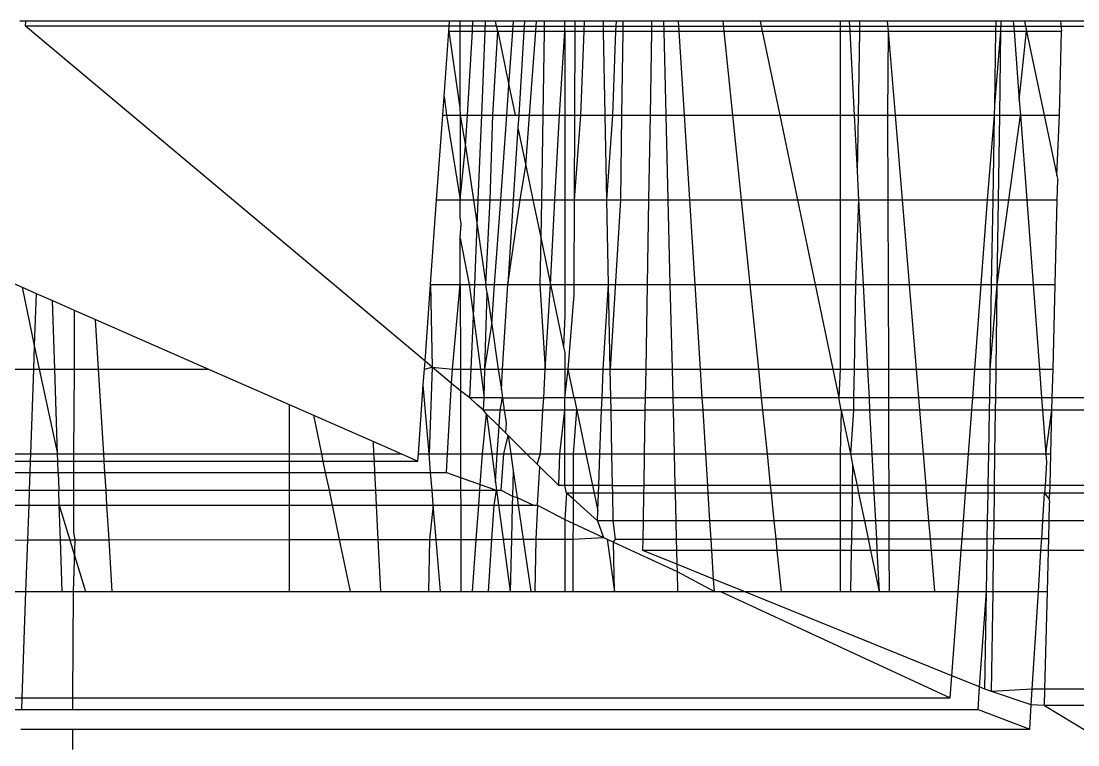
# Model space of a CAD drawing. Extents: x -24961 to 905641, y -154323 to 635957.
# Drawn here: x 396170.37 to 396178.18, y -143409.03 to -143403.68 of the extents above; entities that cross this region are included whole.
import ezdxf

# ---------------------------------------------------------------- set-up
doc = ezdxf.new("R2010")
doc.units = 0
doc.header["$LTSCALE"] = 1000
doc.header["$MEASUREMENT"] = 0

msp = doc.modelspace()

# ---------------------------------------------------------------- linework, layer by layer
for p, q in [((396170.4027, -143403.6787), (396170.3585, -143403.6787)), ((396170.4013, -143403.716), (396170.4027, -143403.6787)), ((396173.3529, -143406.1929), (396170.4013, -143403.716)), ((396173.6103, -143403.716), (396170.4013, -143403.716)), ((396173.534, -143403.6787), (396170.4027, -143403.6787)), ((396173.5285, -143403.7541), (396173.534, -143403.6787)), ((396173.6103, -143403.6787), (396173.534, -143403.6787)), ((396173.7074, -143403.6787), (396173.6103, -143403.6787)), ((396173.6103, -143403.6787), (396173.6103, -143403.716)), ((396173.6103, -143403.716), (396173.6104, -143403.7541)), ((396173.8823, -143403.716), (396173.6103, -143403.716)), ((396173.703, -143403.7541), (396173.7074, -143403.6787)), ((396173.801, -143403.6787), (396173.7074, -143403.6787)), ((396173.7979, -143403.754), (396173.801, -143403.6787)), ((396173.8746, -143403.6787), (396173.801, -143403.6787)), ((396173.8823, -143403.716), (396173.8746, -143403.6787)), ((396174.0073, -143403.6787), (396173.8746, -143403.6787)), ((396173.8903, -143403.754), (396173.8823, -143403.716)), ((396173.8823, -143403.716), (396199.0564, -143403.716)), ((396174.0019, -143403.7539), (396174.0073, -143403.6787)), ((396174.0889, -143403.6787), (396174.0073, -143403.6787)), ((396174.0889, -143403.6787), (396174.0841, -143403.7539)), ((396174.1778, -143403.6787), (396174.0889, -143403.6787)), ((396174.1721, -143403.7539), (396174.1778, -143403.6787)), ((396174.2343, -143403.6787), (396174.1778, -143403.6787)), ((396174.2343, -143403.6787), (396174.2331, -143403.7538)), ((396174.3855, -143403.6787), (396174.2343, -143403.6787)), ((396174.4623, -143403.6787), (396174.3855, -143403.6787)), ((396174.3855, -143403.7538), (396174.3855, -143403.6787)), ((396174.462, -143403.7538), (396174.4623, -143403.6787)), ((396174.5318, -143403.6787), (396174.4623, -143403.6787)), ((396174.529, -143403.7537), (396174.5318, -143403.6787)), ((396174.6711, -143403.6787), (396174.5318, -143403.6787)), ((396174.767, -143403.6787), (396174.6711, -143403.6787)), ((396174.6725, -143403.7537), (396174.6711, -143403.6787)), ((396174.7642, -143403.7536), (396174.767, -143403.6787)), ((396174.8161, -143403.6787), (396174.767, -143403.6787)), ((396174.8161, -143403.6787), (396174.815, -143403.7536)), ((396175.0302, -143403.6787), (396174.8161, -143403.6787)), ((396175.0289, -143403.7535), (396175.0302, -143403.6787)), ((396175.1155, -143403.6787), (396175.0302, -143403.6787)), ((396175.2265, -143403.6787), (396175.1155, -143403.6787)), ((396175.1155, -143403.6787), (396175.1174, -143403.7535)), ((396175.557, -143403.6787), (396175.2265, -143403.6787)), ((396175.2312, -143403.7534), (396175.2265, -143403.6787)), ((396175.8294, -143403.6787), (396175.557, -143403.6787)), ((396175.5646, -143403.7533), (396175.557, -143403.6787)), ((396176.4218, -143403.6787), (396175.8294, -143403.6787)), ((396175.8294, -143403.6787), (396175.845, -143403.7532)), ((396176.489, -143403.6787), (396176.4218, -143403.6787)), ((396176.4218, -143403.6787), (396176.4218, -143403.753)), ((396176.5642, -143403.6787), (396176.489, -143403.6787)), ((396176.489, -143403.6787), (396176.4928, -143403.7529)), ((396176.5642, -143403.6787), (396176.563, -143403.7529)), ((396176.7697, -143403.6787), (396176.5642, -143403.6787)), ((396177.5739, -143403.6787), (396176.7697, -143403.6787)), ((396176.7697, -143403.6787), (396176.7758, -143403.7528)), ((396177.5727, -143403.7525), (396177.5739, -143403.6787)), ((396177.61, -143403.6787), (396177.5739, -143403.6787)), ((396177.6089, -143403.7525), (396177.61, -143403.6787)), ((396177.7008, -143403.6787), (396177.61, -143403.6787)), ((396177.7842, -143403.6787), (396177.7008, -143403.6787)), ((396177.7008, -143403.6787), (396177.7064, -143403.7524)), ((396177.7842, -143403.6787), (396177.7996, -143403.7524)), ((396178.0492, -143403.6787), (396177.7842, -143403.6787)), ((396178.0492, -143403.6787), (396178.0578, -143403.7523)), ((396199.0136, -143403.6787), (396178.0492, -143403.6787)), ((396173.4938, -143404.2362), (396173.5285, -143403.7541)), ((396173.5285, -143403.7541), (396173.6104, -143403.7541)), ((396173.5285, -143403.7541), (396173.6114, -143404.3196)), ((396173.6104, -143403.7541), (396173.703, -143403.7541)), ((396173.6104, -143403.7541), (396173.6114, -143404.3196)), ((396173.6666, -143404.3731), (396173.703, -143403.7541)), ((396173.703, -143403.7541), (396173.7979, -143403.754)), ((396173.7722, -143404.3731), (396173.7979, -143403.754)), ((396173.7979, -143403.754), (396173.8903, -143403.754)), ((396173.853, -143404.3731), (396173.8903, -143403.754)), ((396173.8903, -143403.754), (396174.0019, -143403.7539)), ((396173.8903, -143403.754), (396173.9733, -143404.152)), ((396173.9733, -143404.152), (396174.0019, -143403.7539)), ((396174.0019, -143403.7539), (396174.0841, -143403.7539)), ((396174.0841, -143403.7539), (396174.0451, -143404.3731)), ((396174.0841, -143403.7539), (396174.1721, -143403.7539)), ((396174.1252, -143404.3731), (396174.1721, -143403.7539)), ((396174.1721, -143403.7539), (396174.2331, -143403.7538)), ((396174.2331, -143403.7538), (396174.223, -143404.3731)), ((396174.2331, -143403.7538), (396174.3855, -143403.7538)), ((396174.3467, -143404.3731), (396174.3855, -143403.7538)), ((396174.3855, -143403.7538), (396174.462, -143403.7538)), ((396174.3855, -143403.7538), (396174.3855, -143404.3731)), ((396174.4599, -143404.3731), (396174.462, -143403.7538)), ((396174.462, -143403.7538), (396174.529, -143403.7537)), ((396174.5055, -143404.3731), (396174.529, -143403.7537)), ((396174.529, -143403.7537), (396174.6725, -143403.7537)), ((396174.6725, -143403.7537), (396174.7642, -143403.7536)), ((396174.6848, -143404.3731), (396174.6725, -143403.7537)), ((396174.7407, -143404.3731), (396174.7642, -143403.7536)), ((396174.7642, -143403.7536), (396174.815, -143403.7536)), ((396174.815, -143403.7536), (396174.806, -143404.3731)), ((396174.815, -143403.7536), (396175.0289, -143403.7535)), ((396175.0184, -143404.3731), (396175.0289, -143403.7535)), ((396175.0289, -143403.7535), (396175.1174, -143403.7535)), ((396175.1174, -143403.7535), (396175.2312, -143403.7534)), ((396175.1174, -143403.7535), (396175.1326, -143404.3731)), ((396175.2312, -143403.7534), (396175.5646, -143403.7533)), ((396175.2702, -143404.3731), (396175.2312, -143403.7534)), ((396175.5646, -143403.7533), (396175.845, -143403.7532)), ((396175.6278, -143404.3731), (396175.5646, -143403.7533)), ((396175.845, -143403.7532), (396176.4218, -143403.753)), ((396175.845, -143403.7532), (396175.9743, -143404.3731)), ((396176.4218, -143403.753), (396176.4928, -143403.7529)), ((396176.4218, -143403.753), (396176.4218, -143404.3731)), ((396176.4928, -143403.7529), (396176.5252, -143404.3731)), ((396176.4928, -143403.7529), (396176.563, -143403.7529)), ((396176.563, -143403.7529), (396176.5534, -143404.3731)), ((396176.563, -143403.7529), (396176.7758, -143403.7528)), ((396176.7758, -143403.7528), (396176.7719, -143404.3731)), ((396176.7758, -143403.7528), (396177.5727, -143403.7525)), ((396176.7758, -143403.7528), (396176.827, -143404.3731)), ((396177.5634, -143404.3004), (396177.5727, -143403.7525)), ((396177.5634, -143404.3004), (396177.6089, -143403.7525)), ((396177.5727, -143403.7525), (396177.6089, -143403.7525)), ((396177.6003, -143404.3731), (396177.6089, -143403.7525)), ((396177.6089, -143403.7525), (396177.7064, -143403.7524)), ((396177.7064, -143403.7524), (396177.7448, -143404.263)), ((396177.7064, -143403.7524), (396177.7996, -143403.7524)), ((396177.7448, -143404.263), (396177.7996, -143403.7524)), ((396177.7996, -143403.7524), (396178.0578, -143403.7523)), ((396177.7996, -143403.7524), (396177.9291, -143404.3731)), ((396178.0421, -143404.3731), (396178.0578, -143403.7523)), ((396173.9574, -143404.3731), (396173.9733, -143404.152)), ((396173.9733, -143404.152), (396174.0194, -143404.3731)), ((396173.484, -143404.3731), (396173.4938, -143404.2362)), ((396173.4938, -143404.2362), (396173.5121, -143404.3731)), ((396177.7448, -143404.263), (396177.7531, -143404.3731)), ((396173.6114, -143404.3196), (396173.6115, -143404.3731)), ((396177.5621, -143404.3731), (396177.5634, -143404.3004)), ((396173.4389, -143404.9995), (396173.484, -143404.3731)), ((396173.484, -143404.3731), (396173.5121, -143404.3731)), ((396173.5121, -143404.3731), (396173.6115, -143404.3731)), ((396173.5121, -143404.3731), (396173.6126, -143404.9995)), ((396173.6115, -143404.3731), (396173.6666, -143404.3731)), ((396173.6115, -143404.3731), (396173.6126, -143404.9995)), ((396173.6115, -143404.3731), (396173.653, -143404.6039)), ((396173.653, -143404.6039), (396173.6666, -143404.3731)), ((396173.6666, -143404.3731), (396173.7722, -143404.3731)), ((396173.7461, -143404.9995), (396173.7722, -143404.3731)), ((396173.7722, -143404.3731), (396173.853, -143404.3731)), ((396173.8335, -143404.9995), (396173.853, -143404.3731)), ((396173.853, -143404.3731), (396173.9574, -143404.3731)), ((396173.9123, -143404.9995), (396173.9574, -143404.3731)), ((396173.9574, -143404.3731), (396174.0194, -143404.3731)), ((396174.0194, -143404.3731), (396174.0451, -143404.3731)), ((396174.0451, -143404.3731), (396174.0391, -143404.4676)), ((396174.0451, -143404.3731), (396174.1252, -143404.3731)), ((396174.0971, -143404.7453), (396174.1252, -143404.3731)), ((396174.1252, -143404.3731), (396174.223, -143404.3731)), ((396174.223, -143404.3731), (396174.2128, -143404.9995)), ((396174.223, -143404.3731), (396174.3467, -143404.3731)), ((396174.3117, -143404.9995), (396174.3467, -143404.3731)), ((396174.3467, -143404.3731), (396174.3855, -143404.3731)), ((396174.3855, -143404.3731), (396174.4599, -143404.3731)), ((396174.3855, -143404.3731), (396174.3855, -143404.9995)), ((396174.4577, -143404.9995), (396174.4599, -143404.3731)), ((396174.4577, -143404.9995), (396174.5055, -143404.3731)), ((396174.4599, -143404.3731), (396174.5055, -143404.3731)), ((396174.5055, -143404.3731), (396174.6848, -143404.3731)), ((396174.6848, -143404.3731), (396174.7407, -143404.3731)), ((396174.6972, -143404.9995), (396174.6848, -143404.3731)), ((396174.6972, -143404.9995), (396174.7407, -143404.3731)), ((396174.7407, -143404.3731), (396174.806, -143404.3731)), ((396174.806, -143404.3731), (396174.7968, -143404.9995)), ((396174.806, -143404.3731), (396175.0184, -143404.3731)), ((396175.0077, -143404.9995), (396175.0184, -143404.3731)), ((396175.0184, -143404.3731), (396175.1326, -143404.3731)), ((396175.1326, -143404.3731), (396175.2702, -143404.3731)), ((396175.1326, -143404.3731), (396175.148, -143404.9995)), ((396175.2702, -143404.3731), (396175.6278, -143404.3731)), ((396175.3096, -143404.9995), (396175.2702, -143404.3731)), ((396175.6278, -143404.3731), (396175.9743, -143404.3731)), ((396175.6916, -143404.9995), (396175.6278, -143404.3731)), ((396175.9743, -143404.3731), (396176.4218, -143404.3731)), ((396175.9743, -143404.3731), (396176.1049, -143404.9995)), ((396176.4218, -143404.3731), (396176.5252, -143404.3731)), ((396176.4218, -143404.3731), (396176.4218, -143404.9995)), ((396176.5252, -143404.3731), (396176.5534, -143404.3731)), ((396176.5252, -143404.3731), (396176.5469, -143404.7882)), ((396176.5534, -143404.3731), (396176.5469, -143404.7882)), ((396176.5534, -143404.3731), (396176.7719, -143404.3731)), ((396176.7719, -143404.3731), (396176.827, -143404.3731)), ((396176.7719, -143404.3731), (396176.7738, -143404.9995)), ((396176.827, -143404.3731), (396177.5621, -143404.3731)), ((396176.827, -143404.3731), (396176.8788, -143404.9995)), ((396177.511, -143404.9995), (396177.5621, -143404.3731)), ((396177.5515, -143404.9995), (396177.5621, -143404.3731)), ((396177.5621, -143404.3731), (396177.6003, -143404.3731)), ((396177.5828, -143405.6259), (396177.7531, -143404.3731)), ((396177.5916, -143404.9995), (396177.6003, -143404.3731)), ((396177.6003, -143404.3731), (396177.7531, -143404.3731)), ((396177.7531, -143404.3731), (396177.9291, -143404.3731)), ((396177.7531, -143404.3731), (396177.8002, -143404.9995)), ((396177.9291, -143404.3731), (396178.0226, -143404.8211)), ((396177.9291, -143404.3731), (396178.0421, -143404.3731)), ((396178.0226, -143404.8211), (396178.0421, -143404.3731)), ((396174.0391, -143404.4676), (396174.0056, -143404.9995)), ((396174.0391, -143404.4676), (396174.0971, -143404.7453)), ((396173.6126, -143404.9995), (396173.653, -143404.6039)), ((396173.653, -143404.6039), (396173.711, -143404.9995)), ((396174.0554, -143404.9995), (396174.0971, -143404.7453)), ((396174.0971, -143404.7453), (396174.1501, -143404.9995)), ((396176.5469, -143404.7882), (396176.5579, -143404.9995)), ((396178.0226, -143404.8211), (396178.0298, -143404.8559)), ((396178.0262, -143404.9995), (396178.0298, -143404.8559)), ((396173.3938, -143405.6259), (396173.4389, -143404.9995)), ((396173.4389, -143404.9995), (396173.6126, -143404.9995)), ((396173.6126, -143404.9995), (396173.711, -143404.9995)), ((396173.6128, -143405.1284), (396173.6126, -143404.9995)), ((396173.711, -143404.9995), (396173.7461, -143404.9995)), ((396173.711, -143404.9995), (396173.7384, -143405.1863)), ((396173.7384, -143405.1863), (396173.7461, -143404.9995)), ((396173.7461, -143404.9995), (396173.8335, -143404.9995)), ((396173.8028, -143405.6259), (396173.8335, -143404.9995)), ((396173.8335, -143404.9995), (396173.9123, -143404.9995)), ((396173.8673, -143405.6259), (396173.9123, -143404.9995)), ((396173.9123, -143404.9995), (396174.0056, -143404.9995)), ((396173.9661, -143405.6259), (396174.0554, -143404.9995)), ((396174.0056, -143404.9995), (396173.9661, -143405.6259)), ((396174.0056, -143404.9995), (396174.0554, -143404.9995)), ((396174.0554, -143404.9995), (396174.1501, -143404.9995)), ((396174.1501, -143404.9995), (396174.2128, -143404.9995)), ((396174.1501, -143404.9995), (396174.2083, -143405.2784)), ((396174.2128, -143404.9995), (396174.2083, -143405.2784)), ((396174.2128, -143404.9995), (396174.3117, -143404.9995)), ((396174.2808, -143405.6259), (396174.3117, -143404.9995)), ((396174.3117, -143404.9995), (396174.3855, -143404.9995)), ((396174.3855, -143404.9995), (396174.4577, -143404.9995)), ((396174.3855, -143404.9995), (396174.3855, -143405.6259)), ((396174.4555, -143405.6259), (396174.4577, -143404.9995)), ((396174.4577, -143404.9995), (396174.6972, -143404.9995)), ((396174.6972, -143404.9995), (396174.7968, -143404.9995)), ((396174.7095, -143405.6259), (396174.6972, -143404.9995)), ((396174.7968, -143404.9995), (396174.7219, -143406.2523)), ((396174.7968, -143404.9995), (396175.0077, -143404.9995)), ((396174.997, -143405.6259), (396175.0077, -143404.9995)), ((396175.0077, -143404.9995), (396175.148, -143404.9995)), ((396175.148, -143404.9995), (396175.3096, -143404.9995)), ((396175.148, -143404.9995), (396175.1633, -143405.6259)), ((396175.3096, -143404.9995), (396175.6916, -143404.9995)), ((396175.349, -143405.6259), (396175.3096, -143404.9995)), ((396175.6916, -143404.9995), (396176.1049, -143404.9995)), ((396175.7555, -143405.6259), (396175.6916, -143404.9995)), ((396176.1049, -143404.9995), (396176.4218, -143404.9995)), ((396176.1049, -143404.9995), (396176.2356, -143405.6259)), ((396176.4218, -143404.9995), (396176.5579, -143404.9995)), ((396176.4218, -143404.9995), (396176.4218, -143405.6259)), ((396176.5579, -143404.9995), (396176.5339, -143405.6259)), ((396176.5579, -143404.9995), (396176.7738, -143404.9995)), ((396176.5579, -143404.9995), (396176.5907, -143405.6259)), ((396176.7738, -143404.9995), (396176.8788, -143404.9995)), ((396176.7738, -143404.9995), (396176.7758, -143405.6259)), ((396176.8788, -143404.9995), (396177.511, -143404.9995)), ((396176.8788, -143404.9995), (396176.9306, -143405.6259)), ((396177.464, -143405.6259), (396177.511, -143404.9995)), ((396177.511, -143404.9995), (396177.5515, -143404.9995)), ((396177.5408, -143405.6259), (396177.5515, -143404.9995)), ((396177.5515, -143404.9995), (396177.5916, -143404.9995)), ((396177.5828, -143405.6259), (396177.5916, -143404.9995)), ((396177.5916, -143404.9995), (396177.8002, -143404.9995)), ((396177.8002, -143404.9995), (396178.0262, -143404.9995)), ((396177.8002, -143404.9995), (396177.8474, -143405.6259)), ((396178.0103, -143405.6259), (396178.0262, -143404.9995)), ((396173.6193, -143405.1775), (396173.6128, -143405.1284)), ((396173.6131, -143405.2842), (396173.6193, -143405.1775)), ((396173.7201, -143405.6259), (396173.7384, -143405.1863)), ((396173.7384, -143405.1863), (396173.8028, -143405.6259)), ((396173.6136, -143405.6259), (396173.6131, -143405.2842)), ((396173.6131, -143405.2842), (396173.6791, -143405.6259)), ((396174.2083, -143405.2784), (396174.2026, -143405.6259)), ((396174.2083, -143405.2784), (396174.2808, -143405.6259)), ((396170.313, -143405.6193), (396170.3754, -143405.6467)), ((396170.3754, -143405.6467), (396170.4651, -143406.0768)), ((396170.3754, -143405.6467), (396170.4787, -143405.6921)), ((396170.4787, -143405.6921), (396170.4651, -143406.0768)), ((396170.4787, -143405.6921), (396170.5991, -143405.745)), ((396173.3529, -143406.1929), (396173.3938, -143405.6259)), ((396173.3938, -143405.6259), (396173.6136, -143405.6259)), ((396173.3938, -143405.6259), (396173.4048, -143406.2364)), ((396173.5562, -143406.2523), (396173.6136, -143405.6259)), ((396173.6136, -143405.6259), (396173.6791, -143405.6259)), ((396173.6136, -143405.6259), (396173.6147, -143406.2523)), ((396173.6791, -143405.6259), (396173.7201, -143405.6259)), ((396173.6791, -143405.6259), (396173.7104, -143405.8602)), ((396173.7104, -143405.8602), (396173.7201, -143405.6259)), ((396173.7201, -143405.6259), (396173.8028, -143405.6259)), ((396173.7946, -143406.2523), (396173.8121, -143405.6893)), ((396173.8121, -143405.6893), (396173.8028, -143405.6259)), ((396173.8028, -143405.6259), (396173.8673, -143405.6259)), ((396173.8121, -143405.6893), (396173.846, -143405.9213)), ((396173.846, -143405.9213), (396173.8673, -143405.6259)), ((396173.8673, -143405.6259), (396173.9661, -143405.6259)), ((396173.9266, -143406.2523), (396173.9661, -143405.6259)), ((396173.9661, -143405.6259), (396174.2026, -143405.6259)), ((396174.2026, -143405.6259), (396174.2808, -143405.6259)), ((396174.2026, -143405.6259), (396174.2417, -143406.2523)), ((396174.2417, -143406.2523), (396174.2808, -143405.6259)), ((396174.2808, -143405.6259), (396174.3855, -143405.6259)), ((396174.2808, -143405.6259), (396174.3773, -143406.0888)), ((396174.3855, -143405.6259), (396174.4555, -143405.6259)), ((396174.3855, -143405.6259), (396174.3855, -143405.8563)), ((396174.4552, -143405.702), (396174.4555, -143405.6259)), ((396174.4555, -143405.6259), (396174.7095, -143405.6259)), ((396174.6696, -143406.2523), (396174.7095, -143405.6259)), ((396174.7219, -143406.2523), (396174.7095, -143405.6259)), ((396174.7095, -143405.6259), (396174.997, -143405.6259)), ((396174.9864, -143406.2523), (396174.997, -143405.6259)), ((396174.997, -143405.6259), (396175.1633, -143405.6259)), ((396175.1633, -143405.6259), (396175.349, -143405.6259)), ((396175.1633, -143405.6259), (396175.1787, -143406.2523)), ((396175.349, -143405.6259), (396175.7555, -143405.6259)), ((396175.3884, -143406.2523), (396175.349, -143405.6259)), ((396175.7555, -143405.6259), (396176.2356, -143405.6259)), ((396175.8193, -143406.2523), (396175.7555, -143405.6259)), ((396176.2356, -143405.6259), (396176.4218, -143405.6259)), ((396176.2356, -143405.6259), (396176.3663, -143406.2523)), ((396176.4218, -143405.6259), (396176.5339, -143405.6259)), ((396176.4218, -143405.6259), (396176.4218, -143406.2523)), ((396176.5339, -143405.6259), (396176.5241, -143406.2523)), ((396176.5339, -143405.6259), (396176.5907, -143405.6259)), ((396176.5907, -143405.6259), (396176.7758, -143405.6259)), ((396176.5907, -143405.6259), (396176.6234, -143406.2523)), ((396176.7758, -143405.6259), (396176.9306, -143405.6259)), ((396176.7758, -143405.6259), (396176.7778, -143406.2523)), ((396176.9306, -143405.6259), (396176.9823, -143406.2523)), ((396176.9306, -143405.6259), (396177.464, -143405.6259)), ((396177.4171, -143406.2523), (396177.464, -143405.6259)), ((396177.464, -143405.6259), (396177.5408, -143405.6259)), ((396177.5301, -143406.2523), (396177.5408, -143405.6259)), ((396177.5301, -143406.2523), (396177.5828, -143405.6259)), ((396177.5408, -143405.6259), (396177.5828, -143405.6259)), ((396177.5741, -143406.2523), (396177.5828, -143405.6259)), ((396177.5828, -143405.6259), (396177.8474, -143405.6259)), ((396177.8474, -143405.6259), (396178.0103, -143405.6259)), ((396177.8474, -143405.6259), (396177.8945, -143406.2523)), ((396177.9944, -143406.2523), (396178.0103, -143405.6259)), ((396170.6161, -143406.2523), (396170.5991, -143405.745)), ((396170.5991, -143405.745), (396170.7605, -143405.816)), ((396174.4114, -143406.2523), (396174.4552, -143405.702)), ((396170.7605, -143405.816), (396170.7587, -143406.2523)), ((396170.7605, -143405.816), (396170.9179, -143405.8852)), ((396170.9405, -143406.2523), (396170.9179, -143405.8852)), ((396170.9179, -143405.8852), (396171.7532, -143406.2523)), ((396173.6941, -143406.2523), (396173.7104, -143405.8602)), ((396173.7104, -143405.8602), (396173.7626, -143406.2523)), ((396173.7946, -143406.2523), (396173.846, -143405.9213)), ((396173.846, -143405.9213), (396173.8945, -143406.2523)), ((396174.3855, -143405.8563), (396174.3773, -143406.0888)), ((396170.4651, -143406.0768), (396170.459, -143406.2523)), ((396170.4651, -143406.0768), (396170.5017, -143406.2523)), ((396174.3773, -143406.0888), (396174.3855, -143406.1281)), ((396174.3855, -143406.1281), (396174.3855, -143406.2523)), ((396173.3487, -143406.2523), (396173.3529, -143406.1929)), ((396173.3487, -143406.2523), (396173.4048, -143406.2364)), ((396173.4048, -143406.2364), (396173.3529, -143406.1929)), ((396173.4048, -143406.2364), (396173.3824, -143406.8787)), ((396173.5499, -143406.3582), (396173.4048, -143406.2364)), ((396173.4048, -143406.2364), (396173.5562, -143406.2523)), ((396170.313, -143406.2523), (396170.459, -143406.2523)), ((396170.459, -143406.2523), (396170.4369, -143406.8787)), ((396170.459, -143406.2523), (396170.5017, -143406.2523)), ((396170.5017, -143406.2523), (396170.6371, -143406.8787)), ((396170.5017, -143406.2523), (396170.6161, -143406.2523)), ((396170.6161, -143406.2523), (396170.7587, -143406.2523)), ((396170.6371, -143406.8787), (396170.6161, -143406.2523)), ((396170.7587, -143406.2523), (396170.7561, -143406.8787)), ((396170.7587, -143406.2523), (396170.9405, -143406.2523)), ((396170.9405, -143406.2523), (396171.7532, -143406.2523)), ((396170.979, -143406.8787), (396170.9405, -143406.2523)), ((396171.7532, -143406.2523), (396172.3492, -143406.5143)), ((396173.3403, -143406.3689), (396173.3487, -143406.2523)), ((396173.5499, -143406.3582), (396173.5562, -143406.2523)), ((396173.5562, -143406.2523), (396173.6147, -143406.2523)), ((396173.6147, -143406.2523), (396173.615, -143406.4128)), ((396173.6147, -143406.2523), (396173.6941, -143406.2523)), ((396173.6853, -143406.4642), (396173.6941, -143406.2523)), ((396173.6941, -143406.2523), (396173.7626, -143406.2523)), ((396173.7626, -143406.2523), (396173.7909, -143406.4642)), ((396173.7626, -143406.2523), (396173.7946, -143406.2523)), ((396173.7909, -143406.4642), (396173.7946, -143406.2523)), ((396173.7946, -143406.2523), (396173.8945, -143406.2523)), ((396173.8945, -143406.2523), (396173.917, -143406.4055)), ((396173.8945, -143406.2523), (396173.9266, -143406.2523)), ((396173.917, -143406.4055), (396173.9266, -143406.2523)), ((396173.9266, -143406.2523), (396174.2417, -143406.2523)), ((396174.2299, -143406.4642), (396174.2417, -143406.2523)), ((396174.2417, -143406.2523), (396174.3855, -143406.2523)), ((396174.3855, -143406.2523), (396174.4114, -143406.2523)), ((396174.3855, -143406.4642), (396174.4114, -143406.2523)), ((396174.3855, -143406.2523), (396174.3855, -143406.4642)), ((396174.4556, -143406.4642), (396174.4114, -143406.2523)), ((396174.4114, -143406.2523), (396174.6696, -143406.2523)), ((396174.6616, -143406.4642), (396174.6696, -143406.2523)), ((396174.6696, -143406.2523), (396174.7219, -143406.2523)), ((396174.7261, -143406.4642), (396174.7219, -143406.2523)), ((396174.7219, -143406.2523), (396174.9864, -143406.2523)), ((396174.9828, -143406.4642), (396174.9864, -143406.2523)), ((396174.9864, -143406.2523), (396175.1787, -143406.2523)), ((396175.1787, -143406.2523), (396175.3884, -143406.2523)), ((396175.1787, -143406.2523), (396175.1839, -143406.4642)), ((396175.3884, -143406.2523), (396175.8193, -143406.2523)), ((396175.4017, -143406.4642), (396175.3884, -143406.2523)), ((396175.8193, -143406.2523), (396176.3663, -143406.2523)), ((396175.8409, -143406.4642), (396175.8193, -143406.2523)), ((396176.3663, -143406.2523), (396176.4218, -143406.2523)), ((396176.3663, -143406.2523), (396176.4105, -143406.4642)), ((396176.4218, -143406.2523), (396176.4105, -143406.4642)), ((396176.4218, -143406.2523), (396176.5241, -143406.2523)), ((396176.5241, -143406.2523), (396176.5208, -143406.4642)), ((396176.5241, -143406.2523), (396176.6234, -143406.2523)), ((396176.6234, -143406.2523), (396176.7778, -143406.2523)), ((396176.6234, -143406.2523), (396176.6344, -143406.4642)), ((396176.7778, -143406.2523), (396176.9823, -143406.2523)), ((396176.7778, -143406.2523), (396176.7784, -143406.4642)), ((396176.9823, -143406.2523), (396176.9998, -143406.4642)), ((396176.9823, -143406.2523), (396177.4171, -143406.2523)), ((396177.4012, -143406.4642), (396177.4171, -143406.2523)), ((396177.4171, -143406.2523), (396177.5301, -143406.2523)), ((396177.5265, -143406.4642), (396177.5301, -143406.2523)), ((396177.5301, -143406.2523), (396177.5741, -143406.2523)), ((396177.5712, -143406.4642), (396177.5741, -143406.2523)), ((396177.5741, -143406.2523), (396177.8945, -143406.2523)), ((396177.8945, -143406.2523), (396177.9105, -143406.4642)), ((396177.8945, -143406.2523), (396177.9944, -143406.2523)), ((396177.989, -143406.4642), (396177.9944, -143406.2523)), ((396173.3036, -143406.8787), (396173.3403, -143406.3689)), ((396173.3824, -143406.8787), (396173.3403, -143406.3689)), ((396173.5194, -143406.8787), (396173.5499, -143406.3582)), ((396173.615, -143406.4128), (396173.5499, -143406.3582)), ((396173.6853, -143406.4642), (396173.615, -143406.4128)), ((396173.615, -143406.4128), (396173.6158, -143406.8787)), ((396173.7351, -143406.5135), (396173.6853, -143406.4642)), ((396173.7909, -143406.4642), (396173.6853, -143406.4642)), ((396173.7851, -143406.5555), (396173.7909, -143406.4642)), ((396173.9256, -143406.4642), (396173.7909, -143406.4642)), ((396173.9075, -143406.5555), (396173.9256, -143406.4642)), ((396173.917, -143406.4055), (396173.9256, -143406.4642)), ((396173.9256, -143406.4642), (396173.939, -143406.5555)), ((396173.9256, -143406.4642), (396174.2299, -143406.4642)), ((396174.2248, -143406.5555), (396174.2299, -143406.4642)), ((396174.3855, -143406.4642), (396174.2299, -143406.4642)), ((396174.3855, -143406.5555), (396174.3855, -143406.4642)), ((396174.4556, -143406.4642), (396174.3855, -143406.4642)), ((396174.6616, -143406.4642), (396174.4556, -143406.4642)), ((396174.4556, -143406.4642), (396174.4747, -143406.5555)), ((396174.6581, -143406.5555), (396174.6616, -143406.4642)), ((396174.7261, -143406.4642), (396174.6616, -143406.4642)), ((396174.7279, -143406.5555), (396174.7261, -143406.4642)), ((396174.7261, -143406.4642), (396174.9828, -143406.4642)), ((396174.9812, -143406.5555), (396174.9828, -143406.4642)), ((396175.1839, -143406.4642), (396174.9828, -143406.4642)), ((396175.1839, -143406.4642), (396175.1862, -143406.5555)), ((396175.4017, -143406.4642), (396175.1839, -143406.4642)), ((396175.4075, -143406.5555), (396175.4017, -143406.4642)), ((396175.8409, -143406.4642), (396175.4017, -143406.4642)), ((396175.8502, -143406.5555), (396175.8409, -143406.4642)), ((396176.4105, -143406.4642), (396175.8409, -143406.4642)), ((396176.5208, -143406.4642), (396176.4105, -143406.4642)), ((396176.4295, -143406.5555), (396176.4105, -143406.4642)), ((396176.5208, -143406.4642), (396176.5194, -143406.5555)), ((396176.6344, -143406.4642), (396176.5208, -143406.4642)), ((396176.7784, -143406.4642), (396176.6344, -143406.4642)), ((396176.6344, -143406.4642), (396176.6392, -143406.5555)), ((396176.9998, -143406.4642), (396176.7784, -143406.4642)), ((396176.7784, -143406.4642), (396176.7787, -143406.5555)), ((396176.9998, -143406.4642), (396177.0074, -143406.5555)), ((396177.4012, -143406.4642), (396176.9998, -143406.4642)), ((396177.3943, -143406.5555), (396177.4012, -143406.4642)), ((396177.5265, -143406.4642), (396177.4012, -143406.4642)), ((396177.525, -143406.5555), (396177.5265, -143406.4642)), ((396177.5712, -143406.4642), (396177.5265, -143406.4642)), ((396177.5699, -143406.5555), (396177.5712, -143406.4642)), ((396177.9105, -143406.4642), (396177.5712, -143406.4642)), ((396177.9105, -143406.4642), (396177.9174, -143406.5555)), ((396177.989, -143406.4642), (396177.9105, -143406.4642)), ((396177.9867, -143406.5555), (396177.989, -143406.4642)), ((396202.3403, -143406.4642), (396177.989, -143406.4642)), ((396172.3492, -143406.5143), (396172.3492, -143406.8787)), ((396172.3492, -143406.5143), (396172.5276, -143406.5926)), ((396173.7851, -143406.5555), (396173.7351, -143406.5135)), ((396172.5276, -143406.5926), (396172.5873, -143406.8787)), ((396172.5276, -143406.5926), (396172.9714, -143406.7877)), ((396173.7772, -143406.8787), (396173.807, -143406.5847)), ((396173.807, -143406.5847), (396173.7851, -143406.5555)), ((396173.9075, -143406.5555), (396173.7851, -143406.5555)), ((396173.8999, -143406.6767), (396173.807, -143406.5847)), ((396173.807, -143406.5847), (396173.8462, -143406.8787)), ((396173.8999, -143406.6767), (396173.9075, -143406.5555)), ((396173.939, -143406.5555), (396173.9075, -143406.5555)), ((396173.939, -143406.5555), (396173.9528, -143406.6501)), ((396173.939, -143406.5555), (396174.2248, -143406.5555)), ((396174.2067, -143406.8787), (396174.2248, -143406.5555)), ((396174.3855, -143406.5555), (396174.2248, -143406.5555)), ((396174.3495, -143406.8787), (396174.3855, -143406.5555)), ((396174.3855, -143406.8787), (396174.3855, -143406.5555)), ((396174.4747, -143406.5555), (396174.3855, -143406.5555)), ((396174.4512, -143406.8787), (396174.4747, -143406.5555)), ((396174.4747, -143406.5555), (396174.5421, -143406.8787)), ((396174.6581, -143406.5555), (396174.4747, -143406.5555)), ((396174.6459, -143406.8787), (396174.6581, -143406.5555)), ((396174.7279, -143406.5555), (396174.6581, -143406.5555)), ((396174.7343, -143406.8787), (396174.7279, -143406.5555)), ((396174.7279, -143406.5555), (396174.9812, -143406.5555)), ((396174.9757, -143406.8787), (396174.9812, -143406.5555)), ((396175.1862, -143406.5555), (396174.9812, -143406.5555)), ((396175.1862, -143406.5555), (396175.1941, -143406.8787)), ((396175.4075, -143406.5555), (396175.1862, -143406.5555)), ((396175.4278, -143406.8787), (396175.4075, -143406.5555)), ((396175.8502, -143406.5555), (396175.4075, -143406.5555)), ((396175.8831, -143406.8787), (396175.8502, -143406.5555)), ((396176.4295, -143406.5555), (396175.8502, -143406.5555)), ((396176.4295, -143406.5555), (396176.4218, -143406.8787)), ((396176.4295, -143406.5555), (396176.4969, -143406.8787)), ((396176.5194, -143406.5555), (396176.4295, -143406.5555)), ((396176.5194, -143406.5555), (396176.4969, -143406.8787)), ((396176.6392, -143406.5555), (396176.5194, -143406.5555)), ((396176.6392, -143406.5555), (396176.6561, -143406.8787)), ((396176.7787, -143406.5555), (396176.6392, -143406.5555)), ((396176.7787, -143406.5555), (396176.7797, -143406.8787)), ((396177.0074, -143406.5555), (396176.7787, -143406.5555)), ((396177.0074, -143406.5555), (396177.0341, -143406.8787)), ((396177.3943, -143406.5555), (396177.0074, -143406.5555)), ((396177.3701, -143406.8787), (396177.3943, -143406.5555)), ((396177.525, -143406.5555), (396177.3943, -143406.5555)), ((396177.5195, -143406.8787), (396177.525, -143406.5555)), ((396177.5699, -143406.5555), (396177.525, -143406.5555)), ((396177.5654, -143406.8787), (396177.5699, -143406.5555)), ((396177.9174, -143406.5555), (396177.5699, -143406.5555)), ((396177.9174, -143406.5555), (396177.9417, -143406.8787)), ((396177.9867, -143406.5555), (396177.9174, -143406.5555)), ((396177.9417, -143406.8787), (396177.9867, -143406.5555)), ((396177.9785, -143406.8787), (396177.9867, -143406.5555)), ((396202.4402, -143406.5555), (396177.9867, -143406.5555)), ((396173.8872, -143406.8787), (396173.8999, -143406.6767)), ((396173.9473, -143406.7236), (396173.8999, -143406.6767)), ((396173.9528, -143406.6501), (396173.9473, -143406.7236)), ((396172.9714, -143406.7877), (396173.1784, -143406.8787)), ((396172.9758, -143406.8787), (396172.9714, -143406.7877)), ((396173.9355, -143406.8787), (396173.9664, -143406.7425)), ((396173.9473, -143406.7236), (396173.9664, -143406.7425)), ((396173.9664, -143406.7425), (396173.9863, -143406.8787)), ((396173.9664, -143406.7425), (396174.1039, -143406.8787)), ((396170.313, -143406.8787), (396170.4369, -143406.8787)), ((396170.313, -143406.932), (396170.4351, -143406.932)), ((396170.4351, -143406.932), (396170.4321, -143407.0164)), ((396170.4369, -143406.8787), (396170.4351, -143406.932)), ((396170.4351, -143406.932), (396170.6389, -143406.932)), ((396170.4369, -143406.8787), (396170.6371, -143406.8787)), ((396170.6371, -143406.8787), (396170.7561, -143406.8787)), ((396170.6389, -143406.932), (396170.6371, -143406.8787)), ((396170.6417, -143407.0164), (396170.6389, -143406.932)), ((396170.6389, -143406.932), (396170.7559, -143406.932)), ((396170.7559, -143406.932), (396170.7555, -143407.0164)), ((396170.7561, -143406.8787), (396170.7559, -143406.932)), ((396170.7559, -143406.932), (396170.9823, -143406.932)), ((396170.7561, -143406.8787), (396170.979, -143406.8787)), ((396170.9823, -143406.932), (396170.979, -143406.8787)), ((396170.979, -143406.8787), (396172.3492, -143406.8787)), ((396170.9875, -143407.0164), (396170.9823, -143406.932)), ((396170.9823, -143406.932), (396172.3492, -143406.932)), ((396172.3492, -143406.8787), (396172.3492, -143406.932)), ((396172.3492, -143406.8787), (396172.5873, -143406.8787)), ((396172.3492, -143406.932), (396172.3492, -143407.0164)), ((396172.3492, -143406.932), (396172.5984, -143406.932)), ((396172.5873, -143406.8787), (396172.5984, -143406.932)), ((396172.5873, -143406.8787), (396172.9758, -143406.8787)), ((396172.5984, -143406.932), (396172.616, -143407.0164)), ((396172.5984, -143406.932), (396172.9784, -143406.932)), ((396172.9784, -143406.932), (396172.9758, -143406.8787)), ((396172.9758, -143406.8787), (396173.1784, -143406.8787)), ((396172.9825, -143407.0164), (396172.9784, -143406.932)), ((396172.9784, -143406.932), (396173.2997, -143406.932)), ((396173.1784, -143406.8787), (396173.2997, -143406.932)), ((396173.2997, -143406.932), (396173.3036, -143406.8787)), ((396173.3036, -143406.8787), (396173.3824, -143406.8787)), ((396173.3938, -143407.0164), (396173.3824, -143406.8787)), ((396173.3824, -143406.8787), (396173.5194, -143406.8787)), ((396173.5113, -143407.0164), (396173.5194, -143406.8787)), ((396173.5194, -143406.8787), (396173.6158, -143406.8787)), ((396173.6158, -143406.8787), (396173.7772, -143406.8787)), ((396173.6158, -143406.8787), (396173.6161, -143407.054)), ((396173.7608, -143407.1059), (396173.7772, -143406.8787)), ((396173.7772, -143406.8787), (396173.8462, -143406.8787)), ((396173.8462, -143406.8787), (396173.874, -143407.0875)), ((396173.8462, -143406.8787), (396173.8872, -143406.8787)), ((396173.874, -143407.0875), (396173.8872, -143406.8787)), ((396173.8872, -143406.8787), (396173.9355, -143406.8787)), ((396173.9152, -143407.1474), (396173.9355, -143406.8787)), ((396173.9355, -143406.8787), (396173.9863, -143406.8787)), ((396173.9863, -143406.8787), (396174.0045, -143407.003)), ((396173.9863, -143406.8787), (396174.1039, -143406.8787)), ((396174.181, -143406.955), (396174.1039, -143406.8787)), ((396174.1039, -143406.8787), (396174.2067, -143406.8787)), ((396174.181, -143406.955), (396174.2067, -143406.8787)), ((396174.2067, -143406.8787), (396174.3495, -143406.8787)), ((396174.3412, -143407.1136), (396174.3495, -143406.8787)), ((396174.3495, -143406.8787), (396174.3855, -143406.8787)), ((396174.3855, -143407.1136), (396174.3855, -143406.8787)), ((396174.3855, -143406.8787), (396174.4512, -143406.8787)), ((396174.4503, -143407.1136), (396174.4512, -143406.8787)), ((396174.4512, -143406.8787), (396174.5421, -143406.8787)), ((396174.5421, -143406.8787), (396174.5911, -143407.1136)), ((396174.5421, -143406.8787), (396174.6459, -143406.8787)), ((396174.637, -143407.1136), (396174.6459, -143406.8787)), ((396174.6459, -143406.8787), (396174.7343, -143406.8787)), ((396174.7389, -143407.1136), (396174.7343, -143406.8787)), ((396174.7343, -143406.8787), (396174.9757, -143406.8787)), ((396174.9717, -143407.1136), (396174.9757, -143406.8787)), ((396174.9757, -143406.8787), (396175.1941, -143406.8787)), ((396175.1941, -143406.8787), (396175.1998, -143407.1136)), ((396175.1941, -143406.8787), (396175.4278, -143406.8787)), ((396175.4426, -143407.1136), (396175.4278, -143406.8787)), ((396175.4278, -143406.8787), (396175.8831, -143406.8787)), ((396175.9071, -143407.1136), (396175.8831, -143406.8787)), ((396175.8831, -143406.8787), (396176.4218, -143406.8787)), ((396176.4218, -143406.8787), (396176.4218, -143407.1136)), ((396176.4218, -143406.8787), (396176.4969, -143406.8787)), ((396176.4969, -143406.8787), (396176.5132, -143406.9565)), ((396176.4969, -143406.8787), (396176.6561, -143406.8787)), ((396176.6561, -143406.8787), (396176.6684, -143407.1136)), ((396176.6561, -143406.8787), (396176.7797, -143406.8787)), ((396176.7797, -143406.8787), (396176.7805, -143407.1136)), ((396176.7797, -143406.8787), (396177.0341, -143406.8787)), ((396177.0341, -143406.8787), (396177.0535, -143407.1136)), ((396177.0341, -143406.8787), (396177.3701, -143406.8787)), ((396177.3525, -143407.1136), (396177.3701, -143406.8787)), ((396177.3701, -143406.8787), (396177.5195, -143406.8787)), ((396177.5155, -143407.1136), (396177.5195, -143406.8787)), ((396177.5195, -143406.8787), (396177.5654, -143406.8787)), ((396177.5621, -143407.1136), (396177.5654, -143406.8787)), ((396177.5654, -143406.8787), (396177.9417, -143406.8787)), ((396177.9463, -143406.9404), (396177.9355, -143407.1136)), ((396177.9417, -143406.8787), (396177.9463, -143406.9404)), ((396177.9417, -143406.8787), (396177.9785, -143406.8787)), ((396177.9725, -143407.1136), (396177.9785, -143406.8787)), ((396170.313, -143407.0164), (396170.4321, -143407.0164)), ((396170.4321, -143407.0164), (396170.4275, -143407.1474)), ((396170.4321, -143407.0164), (396170.6417, -143407.0164)), ((396170.6417, -143407.0164), (396170.6461, -143407.1474)), ((396170.6417, -143407.0164), (396170.7555, -143407.0164)), ((396170.7555, -143407.0164), (396170.755, -143407.1474)), ((396170.7555, -143407.0164), (396170.9875, -143407.0164)), ((396170.9956, -143407.1474), (396170.9875, -143407.0164)), ((396170.9875, -143407.0164), (396172.3492, -143407.0164)), ((396172.3492, -143407.0164), (396172.3492, -143407.1474)), ((396172.3492, -143407.0164), (396172.616, -143407.0164)), ((396172.616, -143407.0164), (396172.6433, -143407.1474)), ((396172.616, -143407.0164), (396172.9825, -143407.0164)), ((396172.9888, -143407.1474), (396172.9825, -143407.0164)), ((396172.9825, -143407.0164), (396173.3938, -143407.0164)), ((396173.4046, -143407.1474), (396173.3938, -143407.0164)), ((396173.3938, -143407.0164), (396173.5113, -143407.0164)), ((396173.5113, -143407.0164), (396173.6161, -143407.054)), ((396174.0045, -143407.003), (396173.9997, -143407.1917)), ((396174.0045, -143407.003), (396174.0337, -143407.2022)), ((396174.2013, -143406.9751), (396174.181, -143406.955)), ((396174.1855, -143407.2583), (396174.2013, -143406.9751)), ((396174.3412, -143407.1136), (396174.2013, -143406.9751)), ((396176.5132, -143406.9565), (396176.5107, -143407.1136)), ((396176.5132, -143406.9565), (396176.5459, -143407.1136)), ((396173.6161, -143407.054), (396173.7608, -143407.1059)), ((396173.6161, -143407.054), (396173.6163, -143407.1474)), ((396173.874, -143407.0875), (396173.882, -143407.1474)), ((396170.313, -143407.1474), (396170.4275, -143407.1474)), ((396170.4275, -143407.1474), (396170.4236, -143407.2583)), ((396170.4275, -143407.1474), (396170.6461, -143407.1474)), ((396170.6498, -143407.2583), (396170.6461, -143407.1474)), ((396170.6461, -143407.1474), (396170.755, -143407.1474)), ((396170.755, -143407.1474), (396170.7545, -143407.2583)), ((396170.755, -143407.1474), (396170.9956, -143407.1474)), ((396171.0024, -143407.2583), (396170.9956, -143407.1474)), ((396170.9956, -143407.1474), (396172.3492, -143407.1474)), ((396172.3492, -143407.1474), (396172.3492, -143407.2583)), ((396172.3492, -143407.1474), (396172.6433, -143407.1474)), ((396172.6433, -143407.1474), (396172.6664, -143407.2583)), ((396172.6433, -143407.1474), (396172.9888, -143407.1474)), ((396172.9942, -143407.2583), (396172.9888, -143407.1474)), ((396172.9888, -143407.1474), (396173.4046, -143407.1474)), ((396173.4137, -143407.2583), (396173.4046, -143407.1474)), ((396173.4046, -143407.1474), (396173.6163, -143407.1474)), ((396173.6163, -143407.1474), (396173.6165, -143407.2583)), ((396173.6163, -143407.1474), (396173.7579, -143407.1474)), ((396173.7499, -143407.2583), (396173.7579, -143407.1474)), ((396173.7579, -143407.1474), (396173.7608, -143407.1059)), ((396173.7579, -143407.1474), (396173.882, -143407.1474)), ((396173.7608, -143407.1059), (396173.882, -143407.1474)), ((396173.8632, -143407.2583), (396173.882, -143407.1474)), ((396173.882, -143407.1474), (396173.8968, -143407.2583)), ((396173.882, -143407.1474), (396173.9152, -143407.1474)), ((396173.9152, -143407.1474), (396173.9997, -143407.1917)), ((396174.3855, -143407.1136), (396174.3412, -143407.1136)), ((396174.3997, -143407.1689), (396174.3855, -143407.1136)), ((396174.4503, -143407.1136), (396174.3855, -143407.1136)), ((396174.3997, -143407.1689), (396174.3855, -143407.3648)), ((396174.4501, -143407.1689), (396174.3997, -143407.1689)), ((396174.45, -143407.2142), (396174.3997, -143407.1689)), ((396174.45, -143407.2142), (396174.4501, -143407.1689)), ((396174.4501, -143407.1689), (396174.4503, -143407.1136)), ((396174.6026, -143407.1689), (396174.4501, -143407.1689)), ((396174.5911, -143407.1136), (396174.4503, -143407.1136)), ((396174.5911, -143407.1136), (396174.6026, -143407.1689)), ((396174.637, -143407.1136), (396174.5911, -143407.1136)), ((396174.6349, -143407.1689), (396174.6026, -143407.1689)), ((396174.6026, -143407.1689), (396174.63, -143407.3)), ((396174.63, -143407.3), (396174.6349, -143407.1689)), ((396174.6349, -143407.1689), (396174.637, -143407.1136)), ((396174.74, -143407.1689), (396174.6349, -143407.1689)), ((396174.7389, -143407.1136), (396174.637, -143407.1136)), ((396174.74, -143407.1689), (396174.7389, -143407.1136)), ((396174.7389, -143407.1136), (396174.9717, -143407.1136)), ((396174.7441, -143407.3739), (396174.74, -143407.1689)), ((396174.9708, -143407.1689), (396174.74, -143407.1689)), ((396174.9673, -143407.3739), (396174.9708, -143407.1689)), ((396174.9708, -143407.1689), (396174.9717, -143407.1136)), ((396175.2012, -143407.1689), (396174.9708, -143407.1689)), ((396175.1998, -143407.1136), (396174.9717, -143407.1136)), ((396175.1998, -143407.1136), (396175.2012, -143407.1689)), ((396175.4426, -143407.1136), (396175.1998, -143407.1136)), ((396175.2012, -143407.1689), (396175.2062, -143407.3739)), ((396175.446, -143407.1689), (396175.2012, -143407.1689)), ((396175.446, -143407.1689), (396175.4426, -143407.1136)), ((396175.9071, -143407.1136), (396175.4426, -143407.1136)), ((396175.4589, -143407.3739), (396175.446, -143407.1689)), ((396175.9127, -143407.1689), (396175.446, -143407.1689)), ((396175.9127, -143407.1689), (396175.9071, -143407.1136)), ((396176.4218, -143407.1136), (396175.9071, -143407.1136)), ((396175.9336, -143407.3739), (396175.9127, -143407.1689)), ((396176.4218, -143407.1689), (396175.9127, -143407.1689)), ((396176.4218, -143407.1136), (396176.4218, -143407.1689)), ((396176.5107, -143407.1136), (396176.4218, -143407.1136)), ((396176.4218, -143407.1689), (396176.4218, -143407.3739)), ((396176.5099, -143407.1689), (396176.4218, -143407.1689)), ((396176.5099, -143407.1689), (396176.5067, -143407.3739)), ((396176.5107, -143407.1136), (396176.5099, -143407.1689)), ((396176.5575, -143407.1689), (396176.5099, -143407.1689)), ((396176.5459, -143407.1136), (396176.5107, -143407.1136)), ((396176.5459, -143407.1136), (396176.5575, -143407.1689)), ((396176.6684, -143407.1136), (396176.5459, -143407.1136)), ((396176.5575, -143407.1689), (396176.6002, -143407.3739)), ((396176.6712, -143407.1689), (396176.5575, -143407.1689)), ((396176.6684, -143407.1136), (396176.6712, -143407.1689)), ((396176.7805, -143407.1136), (396176.6684, -143407.1136)), ((396176.6712, -143407.1689), (396176.682, -143407.3739)), ((396176.7806, -143407.1689), (396176.6712, -143407.1689)), ((396176.7805, -143407.1136), (396176.7806, -143407.1689)), ((396177.0535, -143407.1136), (396176.7805, -143407.1136)), ((396176.7806, -143407.1689), (396176.7813, -143407.3739)), ((396177.058, -143407.1689), (396176.7806, -143407.1689)), ((396177.0535, -143407.1136), (396177.058, -143407.1689)), ((396177.3525, -143407.1136), (396177.0535, -143407.1136)), ((396177.058, -143407.1689), (396177.075, -143407.3739)), ((396177.3484, -143407.1689), (396177.058, -143407.1689)), ((396177.333, -143407.3739), (396177.3484, -143407.1689)), ((396177.3484, -143407.1689), (396177.3525, -143407.1136)), ((396177.5145, -143407.1689), (396177.3484, -143407.1689)), ((396177.5155, -143407.1136), (396177.3525, -143407.1136)), ((396177.511, -143407.3739), (396177.5145, -143407.1689)), ((396177.5145, -143407.1689), (396177.5155, -143407.1136)), ((396177.5614, -143407.1689), (396177.5145, -143407.1689)), ((396177.5621, -143407.1136), (396177.5155, -143407.1136)), ((396177.5585, -143407.3739), (396177.5614, -143407.1689)), ((396177.5614, -143407.1689), (396177.5621, -143407.1136)), ((396177.932, -143407.1689), (396177.5614, -143407.1689)), ((396177.9355, -143407.1136), (396177.5621, -143407.1136)), ((396177.9191, -143407.3739), (396177.932, -143407.1689)), ((396177.9355, -143407.1136), (396177.932, -143407.1689)), ((396177.932, -143407.1689), (396177.9668, -143407.2124)), ((396177.9711, -143407.1689), (396177.932, -143407.1689)), ((396177.9725, -143407.1136), (396177.9355, -143407.1136)), ((396177.9668, -143407.2124), (396177.9711, -143407.1689)), ((396177.9711, -143407.1689), (396177.9725, -143407.1136)), ((396203.0548, -143407.1689), (396177.9711, -143407.1689)), ((396202.9963, -143407.1136), (396177.9725, -143407.1136)), ((396173.9997, -143407.1917), (396173.9981, -143407.2583)), ((396173.9997, -143407.1917), (396174.0337, -143407.2022)), ((396174.0337, -143407.2022), (396174.0419, -143407.2583)), ((396174.0337, -143407.2022), (396174.1552, -143407.2583)), ((396174.4494, -143407.3943), (396174.45, -143407.2142)), ((396174.6272, -143407.3739), (396174.45, -143407.2142)), ((396177.9659, -143407.3739), (396177.9692, -143407.244)), ((396177.9668, -143407.2124), (396177.9692, -143407.244)), ((396170.313, -143407.2583), (396170.4236, -143407.2583)), ((396170.4236, -143407.2583), (396170.4145, -143407.5155)), ((396170.4236, -143407.2583), (396170.6498, -143407.2583)), ((396170.6584, -143407.5151), (396170.6498, -143407.2583)), ((396170.6498, -143407.2583), (396170.8447, -143407.8965)), ((396170.6498, -143407.2583), (396170.7545, -143407.2583)), ((396170.7545, -143407.2583), (396170.7537, -143407.4601)), ((396170.7545, -143407.2583), (396171.0024, -143407.2583)), ((396171.0182, -143407.5146), (396171.0024, -143407.2583)), ((396171.0024, -143407.2583), (396172.3492, -143407.2583)), ((396172.3492, -143407.2583), (396172.3492, -143407.5128)), ((396172.3492, -143407.2583), (396172.6664, -143407.2583)), ((396172.6664, -143407.2583), (396172.7194, -143407.5123)), ((396172.6664, -143407.2583), (396172.9942, -143407.2583)), ((396173.0065, -143407.5119), (396172.9942, -143407.2583)), ((396172.9942, -143407.2583), (396173.4137, -143407.2583)), ((396173.4137, -143407.2583), (396173.385, -143407.5114)), ((396173.4347, -143407.5113), (396173.4137, -143407.2583)), ((396173.4137, -143407.2583), (396173.6165, -143407.2583)), ((396173.6165, -143407.2583), (396173.6169, -143407.5111)), ((396173.6165, -143407.2583), (396173.7499, -143407.2583)), ((396173.7317, -143407.5109), (396173.7499, -143407.2583)), ((396173.7499, -143407.2583), (396173.8632, -143407.2583)), ((396173.8473, -143407.5107), (396173.8632, -143407.2583)), ((396173.8632, -143407.2583), (396173.8968, -143407.2583)), ((396173.8968, -143407.2583), (396173.9304, -143407.5106)), ((396173.8968, -143407.2583), (396173.9981, -143407.2583)), ((396173.9981, -143407.2583), (396173.9917, -143407.5105)), ((396173.9981, -143407.2583), (396174.0419, -143407.2583)), ((396174.0419, -143407.2583), (396174.0789, -143407.5104)), ((396174.0419, -143407.2583), (396174.1552, -143407.2583)), ((396174.1552, -143407.2583), (396174.1855, -143407.2583)), ((396174.1855, -143407.2583), (396174.1719, -143407.5103)), ((396174.1855, -143407.2583), (396174.3855, -143407.3648)), ((396174.6272, -143407.3739), (396174.63, -143407.3)), ((396174.3855, -143407.3648), (396174.3855, -143407.51)), ((396174.3855, -143407.3648), (396174.4494, -143407.3943)), ((396174.449, -143407.5099), (396174.4494, -143407.3943)), ((396174.4494, -143407.3943), (396174.671, -143407.4967)), ((396174.7441, -143407.3739), (396174.6272, -143407.3739)), ((396174.6272, -143407.3739), (396174.671, -143407.4967)), ((396174.9673, -143407.3739), (396174.7441, -143407.3739)), ((396174.7601, -143407.5095), (396174.7441, -143407.3739)), ((396174.965, -143407.5092), (396174.9673, -143407.3739)), ((396175.2062, -143407.3739), (396174.9673, -143407.3739)), ((396175.4589, -143407.3739), (396175.2062, -143407.3739)), ((396175.2062, -143407.3739), (396175.2096, -143407.5089)), ((396175.4674, -143407.5085), (396175.4589, -143407.3739)), ((396175.9336, -143407.3739), (396175.4589, -143407.3739)), ((396175.9472, -143407.5079), (396175.9336, -143407.3739)), ((396176.4218, -143407.3739), (396175.9336, -143407.3739)), ((396176.4218, -143407.3739), (396176.4218, -143407.5072)), ((396176.5067, -143407.3739), (396176.4218, -143407.3739)), ((396176.5067, -143407.3739), (396176.5046, -143407.5071)), ((396176.6002, -143407.3739), (396176.5067, -143407.3739)), ((396176.6002, -143407.3739), (396176.628, -143407.5069)), ((396176.682, -143407.3739), (396176.6002, -143407.3739)), ((396176.682, -143407.3739), (396176.6889, -143407.5068)), ((396176.7813, -143407.3739), (396176.682, -143407.3739)), ((396176.7813, -143407.3739), (396176.7817, -143407.5067)), ((396177.075, -143407.3739), (396176.7813, -143407.3739)), ((396177.075, -143407.3739), (396177.0859, -143407.5063)), ((396177.333, -143407.3739), (396177.075, -143407.3739)), ((396177.3231, -143407.506), (396177.333, -143407.3739)), ((396177.511, -143407.3739), (396177.333, -143407.3739)), ((396177.5088, -143407.5057), (396177.511, -143407.3739)), ((396177.5585, -143407.3739), (396177.511, -143407.3739)), ((396177.5567, -143407.5056), (396177.5585, -143407.3739)), ((396177.9191, -143407.3739), (396177.5585, -143407.3739)), ((396177.9109, -143407.5052), (396177.9191, -143407.3739)), ((396177.9659, -143407.3739), (396177.9191, -143407.3739)), ((396177.9626, -143407.5051), (396177.9659, -143407.3739)), ((396203.2823, -143407.3739), (396177.9659, -143407.3739)), ((396170.7537, -143407.4601), (396170.7651, -143407.515)), ((396170.313, -143407.5156), (396170.4145, -143407.5155)), ((396170.4145, -143407.5155), (396170.4011, -143407.8965)), ((396170.4145, -143407.5155), (396170.6584, -143407.5151)), ((396170.6584, -143407.5151), (396170.7651, -143407.515)), ((396170.6712, -143407.8965), (396170.6584, -143407.5151)), ((396170.7651, -143407.515), (396170.7519, -143407.8965)), ((396170.7651, -143407.515), (396171.0182, -143407.5146)), ((396171.0182, -143407.5146), (396172.3492, -143407.5128)), ((396171.0416, -143407.8965), (396171.0182, -143407.5146)), ((396172.3492, -143407.5128), (396172.7194, -143407.5123)), ((396172.3492, -143407.5128), (396172.3492, -143407.8965)), ((396172.7194, -143407.5123), (396173.0065, -143407.5119)), ((396172.7194, -143407.5123), (396172.7996, -143407.8965)), ((396173.0065, -143407.5119), (396173.385, -143407.5114)), ((396173.0252, -143407.8965), (396173.0065, -143407.5119)), ((396173.385, -143407.5114), (396173.379, -143407.8965)), ((396173.385, -143407.5114), (396173.4347, -143407.5113)), ((396173.4347, -143407.5113), (396173.6169, -143407.5111)), ((396173.4665, -143407.8965), (396173.4347, -143407.5113)), ((396173.6169, -143407.5111), (396173.7317, -143407.5109)), ((396173.6169, -143407.5111), (396173.6176, -143407.8965)), ((396173.704, -143407.8965), (396173.7317, -143407.5109)), ((396173.7317, -143407.5109), (396173.8473, -143407.5107)), ((396173.823, -143407.8965), (396173.8473, -143407.5107)), ((396173.8473, -143407.5107), (396173.9304, -143407.5106)), ((396173.9304, -143407.5106), (396173.9917, -143407.5105)), ((396173.9304, -143407.5106), (396173.9819, -143407.8965)), ((396173.9917, -143407.5105), (396173.9819, -143407.8965)), ((396173.9917, -143407.5105), (396174.0789, -143407.5104)), ((396174.0789, -143407.5104), (396174.1719, -143407.5103)), ((396174.0789, -143407.5104), (396174.1354, -143407.8965)), ((396174.1719, -143407.5103), (396174.1657, -143407.8965)), ((396174.1719, -143407.5103), (396174.3855, -143407.51)), ((396174.3855, -143407.51), (396174.449, -143407.5099)), ((396174.3855, -143407.51), (396174.3855, -143407.8965)), ((396174.4476, -143407.8965), (396174.449, -143407.5099)), ((396174.449, -143407.5099), (396174.671, -143407.4967)), ((396174.671, -143407.4967), (396174.6988, -143407.5096)), ((396174.6988, -143407.5096), (396174.7544, -143407.8965)), ((396174.6988, -143407.5096), (396174.7472, -143407.532)), ((396174.7472, -143407.532), (396174.7601, -143407.5095)), ((396174.7544, -143407.8965), (396174.7472, -143407.532)), ((396174.7472, -143407.532), (396175.2154, -143407.7484)), ((396174.7601, -143407.5095), (396174.965, -143407.5092)), ((396174.9636, -143407.5932), (396174.965, -143407.5092)), ((396174.965, -143407.5092), (396175.2096, -143407.5089)), ((396175.2096, -143407.5089), (396175.4674, -143407.5085)), ((396175.2096, -143407.5089), (396175.2116, -143407.5932)), ((396175.4674, -143407.5085), (396175.9472, -143407.5079)), ((396175.4727, -143407.5932), (396175.4674, -143407.5085)), ((396175.9472, -143407.5079), (396176.4218, -143407.5072)), ((396175.9559, -143407.5932), (396175.9472, -143407.5079)), ((396176.4218, -143407.5072), (396176.5046, -143407.5071)), ((396176.4218, -143407.5072), (396176.4218, -143407.5932)), ((396176.5046, -143407.5071), (396176.5033, -143407.5932)), ((396176.5046, -143407.5071), (396176.628, -143407.5069)), ((396176.628, -143407.5069), (396176.6889, -143407.5068)), ((396176.628, -143407.5069), (396176.646, -143407.5932)), ((396176.6889, -143407.5068), (396176.7817, -143407.5067)), ((396176.6889, -143407.5068), (396176.6934, -143407.5932)), ((396176.7817, -143407.5067), (396177.0859, -143407.5063)), ((396176.7817, -143407.5067), (396176.782, -143407.5932)), ((396177.0859, -143407.5063), (396177.3231, -143407.506)), ((396177.0859, -143407.5063), (396177.0931, -143407.5932)), ((396177.3166, -143407.5932), (396177.3231, -143407.506)), ((396177.3231, -143407.506), (396177.5088, -143407.5057)), ((396177.5073, -143407.5932), (396177.5088, -143407.5057)), ((396177.5088, -143407.5057), (396177.5567, -143407.5056)), ((396177.5555, -143407.5932), (396177.5567, -143407.5056)), ((396177.5567, -143407.5056), (396177.9109, -143407.5052)), ((396177.9054, -143407.5932), (396177.9109, -143407.5052)), ((396177.9109, -143407.5052), (396177.9626, -143407.5051)), ((396177.9603, -143407.5932), (396177.9626, -143407.5051)), ((396175.2116, -143407.5932), (396174.9636, -143407.5932)), ((396175.2141, -143407.6947), (396174.9636, -143407.5932)), ((396175.4727, -143407.5932), (396175.2116, -143407.5932)), ((396175.2116, -143407.5932), (396175.2141, -143407.6947)), ((396175.4861, -143407.805), (396175.4727, -143407.5932)), ((396175.9559, -143407.5932), (396175.4727, -143407.5932)), ((396175.9868, -143407.8965), (396175.9559, -143407.5932)), ((396176.4218, -143407.5932), (396175.9559, -143407.5932)), ((396176.4218, -143407.5932), (396176.4218, -143407.8965)), ((396176.5033, -143407.5932), (396176.4218, -143407.5932)), ((396176.5033, -143407.5932), (396176.4986, -143407.8965)), ((396176.646, -143407.5932), (396176.5033, -143407.5932)), ((396176.646, -143407.5932), (396176.7092, -143407.8965)), ((396176.6934, -143407.5932), (396176.646, -143407.5932)), ((396176.6934, -143407.5932), (396176.7092, -143407.8965)), ((396176.782, -143407.5932), (396176.6934, -143407.5932)), ((396176.782, -143407.5932), (396176.7829, -143407.8965)), ((396177.0931, -143407.5932), (396176.782, -143407.5932)), ((396177.0931, -143407.5932), (396177.1181, -143407.8965)), ((396177.3166, -143407.5932), (396177.0931, -143407.5932)), ((396177.2945, -143407.8965), (396177.3166, -143407.5932)), ((396177.5073, -143407.5932), (396177.3166, -143407.5932)), ((396177.5021, -143407.8965), (396177.5073, -143407.5932)), ((396177.5555, -143407.5932), (396177.5073, -143407.5932)), ((396177.5512, -143407.8965), (396177.5555, -143407.5932)), ((396177.9054, -143407.5932), (396177.5555, -143407.5932)), ((396177.8863, -143407.8965), (396177.9054, -143407.5932)), ((396177.9603, -143407.5932), (396177.9054, -143407.5932)), ((396177.9526, -143407.8965), (396177.9603, -143407.5932)), ((396203.6186, -143407.5932), (396177.9603, -143407.5932)), ((396175.2141, -143407.6947), (396175.2154, -143407.7484)), ((396175.4861, -143407.805), (396175.2141, -143407.6947)), ((396175.2154, -143407.7484), (396175.2191, -143407.8965)), ((396175.2154, -143407.7484), (396175.4918, -143407.8965)), ((396175.4918, -143407.8965), (396175.4861, -143407.805)), ((396175.7117, -143407.8965), (396175.4861, -143407.805)), ((396170.313, -143407.8965), (396170.4011, -143407.8965)), ((396170.4011, -143407.8965), (396170.3735, -143408.6819)), ((396170.4011, -143407.8965), (396170.6712, -143407.8965)), ((396170.6712, -143407.8965), (396170.7519, -143407.8965)), ((396170.7519, -143407.8965), (396170.7486, -143408.6819)), ((396170.7519, -143407.8965), (396170.8447, -143407.8965)), ((396170.8447, -143407.8965), (396171.0416, -143407.8965)), ((396171.0416, -143407.8965), (396172.3492, -143407.8965)), ((396172.3492, -143407.8965), (396172.7996, -143407.8965)), ((396172.7996, -143407.8965), (396173.0252, -143407.8965)), ((396173.0252, -143407.8965), (396173.379, -143407.8965)), ((396173.379, -143407.8965), (396173.4665, -143407.8965)), ((396173.4665, -143407.8965), (396173.6176, -143407.8965)), ((396173.6176, -143407.8965), (396173.704, -143407.8965)), ((396173.704, -143407.8965), (396173.823, -143407.8965)), ((396173.823, -143407.8965), (396173.9819, -143407.8965)), ((396173.9819, -143407.8965), (396174.1354, -143407.8965)), ((396174.1354, -143407.8965), (396174.1657, -143407.8965)), ((396174.1657, -143407.8965), (396174.3855, -143407.8965)), ((396174.3855, -143407.8965), (396174.4476, -143407.8965)), ((396174.4476, -143407.8965), (396174.7544, -143407.8965)), ((396174.7544, -143407.8965), (396175.2191, -143407.8965)), ((396175.2191, -143407.8965), (396175.4918, -143407.8965)), ((396175.4918, -143407.8965), (396175.5358, -143407.8965)), ((396175.5358, -143407.8965), (396175.7117, -143407.8965)), ((396175.5358, -143407.8965), (396177.235, -143408.6819)), ((396177.2472, -143408.519), (396175.7117, -143407.8965)), ((396175.7117, -143407.8965), (396175.9868, -143407.8965)), ((396175.9868, -143407.8965), (396176.4218, -143407.8965)), ((396176.4218, -143407.8965), (396176.4986, -143407.8965)), ((396176.4986, -143407.8965), (396176.7092, -143407.8965)), ((396176.7092, -143407.8965), (396176.7829, -143407.8965)), ((396176.7829, -143407.8965), (396177.1181, -143407.8965)), ((396177.1181, -143407.8965), (396177.2945, -143407.8965)), ((396177.2472, -143408.519), (396177.2945, -143407.8965)), ((396177.2945, -143407.8965), (396177.5021, -143407.8965)), ((396177.452, -143408.602), (396177.5021, -143407.8965)), ((396177.4899, -143408.6174), (396177.5021, -143407.8965)), ((396177.5021, -143407.8965), (396177.5512, -143407.8965)), ((396177.5409, -143408.6362), (396177.5512, -143407.8965)), ((396177.5512, -143407.8965), (396177.8863, -143407.8965)), ((396177.841, -143408.6174), (396177.8863, -143407.8965)), ((396177.8863, -143407.8965), (396177.9526, -143407.8965)), ((396177.9341, -143408.6174), (396177.9526, -143407.8965)), ((396177.235, -143408.6819), (396177.2472, -143408.519)), ((396177.452, -143408.602), (396177.2472, -143408.519)), ((396177.4408, -143408.7688), (396177.452, -143408.602)), ((396177.4899, -143408.6174), (396177.452, -143408.602)), ((396177.5409, -143408.6362), (396177.4899, -143408.6174)), ((396177.841, -143408.6174), (396177.5409, -143408.6362)), ((396177.8338, -143408.7333), (396177.5409, -143408.6362)), ((396177.8338, -143408.7333), (396177.841, -143408.6174)), ((396177.9341, -143408.6174), (396177.841, -143408.6174)), ((396177.9312, -143408.74), (396177.9341, -143408.6174)), ((396206.145, -143408.6174), (396177.9341, -143408.6174)), ((396169.9878, -143408.6819), (396170.3735, -143408.6819)), ((396170.3735, -143408.6819), (396170.3704, -143408.7688)), ((396170.3735, -143408.6819), (396170.7486, -143408.6819)), ((396170.7486, -143408.6819), (396170.7483, -143408.7688)), ((396170.7486, -143408.6819), (396177.235, -143408.6819)), ((396177.8224, -143408.9151), (396177.8338, -143408.7333)), ((396177.9312, -143408.74), (396177.8338, -143408.7333)), ((396206.5091, -143408.74), (396177.9312, -143408.74)), ((396177.9312, -143408.74), (396178.3542, -143408.9958)), ((396169.9848, -143408.7688), (396170.3704, -143408.7688)), ((396170.3704, -143408.7688), (396170.7483, -143408.7688)), ((396170.7483, -143408.7688), (396177.4408, -143408.7688)), ((396177.4408, -143408.7688), (396177.8224, -143408.9151)), ((396170.3653, -143408.9151), (396170.7477, -143408.9151)), ((396170.7477, -143408.9151), (396170.7471, -143409.0652)), ((396170.7477, -143408.9151), (396177.8224, -143408.9151))]:
    msp.add_line(p, q)

doc.saveas('drawing.dxf')
